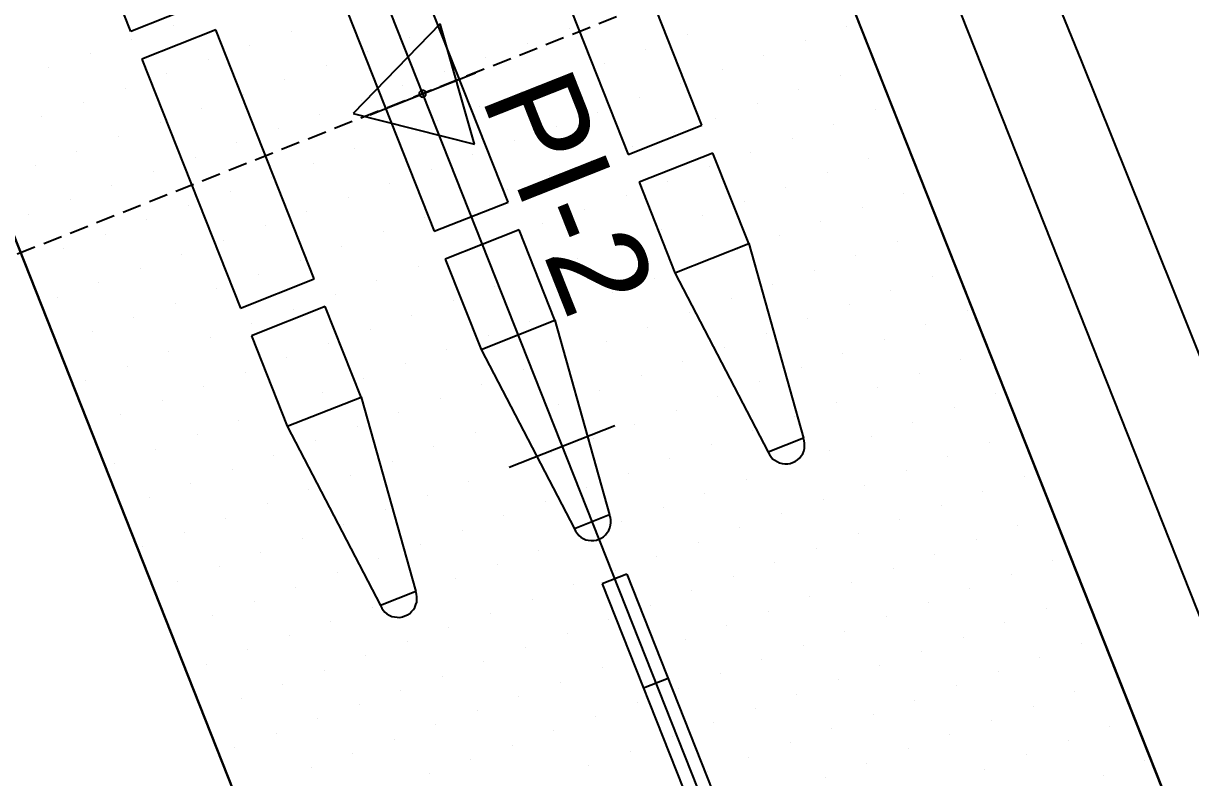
# Model space of a CAD drawing. Header units: metres. Extents: x 486561 to 486942, y 7083268 to 7083787.
# Drawn here: x 486748.4 to 486779.19, y 7083527.92 to 7083547.81 of the extents above; entities that cross this region are included whole.
import ezdxf

# ---------------------------------------------------------------- set-up
doc = ezdxf.new("R2010")
doc.units = ezdxf.units.M
doc.linetypes.add('DASHED', pattern=[0.75, 0.5, -0.25])
for name, color, linetype in [('C-ROAD', 7, 'Continuous'), ('C-ROAD-CNTR-N', 92, 'Continuous'), ('C-ROAD-CORR', 5, 'Continuous'), ('C-ROAD-STAN-MAJR', 7, 'Continuous'), ('C-TINN-BNDY', 110, 'Continuous'), ('C-TOPO-FEAT', 94, 'Continuous'), ('CALZADA Y BORDE', 4, 'Continuous')]:
    doc.layers.add(name, color=color, linetype=linetype)
doc.styles.add('arial', font='arial.ttf')

msp = doc.modelspace()

# ---------------------------------------------------------------- linework, layer by layer
at = {"color": 7, "linetype": 'DASHED', "lineweight": -3}
msp.add_line((486794.7223304504, 7083560.129656383), (486723.1296555953, 7083531.777427557), dxfattribs=at)
at = {"color": 7, "linetype": 'ByBlock', "lineweight": -2}
for p, q in [((486759.3908843051, 7083547.800152019, 1.735707480615181e-09), (486757.0943928307, 7083545.432836244, 1.735707480615181e-09)), ((486760.2927941677, 7083544.627674175, 1.735707480615181e-09), (486759.3908843051, 7083547.800152019, 1.735707480615181e-09)), ((486757.0943928307, 7083545.432836244, 1.735707480615181e-09), (486760.2927941677, 7083544.627674175, 1.735707480615181e-09))]:
    msp.add_line(p, q, dxfattribs=at)
at = {"color": 7}
for p, q in [((486757.5313728615, 7083545.40124259), (486760.3206131842, 7083546.50584135)), ((486761.2133687302, 7083536.103774847), (486764.0026090529, 7083537.208373607))]:
    msp.add_line(p, q, dxfattribs=at)
at = {"color": 7, "linetype": 'ByBlock', "lineweight": -2}
for start, end in [(45.87002357112561, 225.8700235711256), (225.8700235711256, 45.87002357112561)]:
    msp.add_arc((486758.9260237679, 7083545.953554146, 1.71993474148378e-09), 0.0892598845906522, start, end, dxfattribs=at)
at = {"layer": 'C-ROAD', "color": 7, "linetype": 'Continuous', "lineweight": -3}
for p, q in [((486759.9519169907, 7083574.32443339), (486779.0982955079, 7083525.977601129)), ((486738.7536905378, 7083565.92948281), (486757.900069055, 7083517.582650549))]:
    msp.add_line(p, q, dxfattribs=at)
at = {"layer": 'C-ROAD-CNTR-N', "color": 7, "linetype": 'Continuous', "lineweight": -3}
msp.add_line((486685.2860756493, 7083731.90289682), (486832.5659103965, 7083360.004187119), dxfattribs=at)
at = {"layer": 'C-ROAD-CORR', "color": 7, "linetype": 'Continuous'}
for p, q in [((486752.3469196025, 7083547.760756237), (486752.3469196025, 7083547.760756237)), ((486770.1215413429, 7083547.721804743), (486770.1215413429, 7083547.721804743)), ((486755.4632862074, 7083547.602813655), (486755.4632862074, 7083547.602813655)), ((486758.5796528127, 7083547.444871074), (486758.5796528127, 7083547.444871074)), ((486762.7924137751, 7083547.6623092), (486762.7924137751, 7083547.6623092)), ((486765.90878038, 7083547.504366617), (486765.90878038, 7083547.504366617)), ((486751.2505252446, 7083547.385375528), (486751.2505252446, 7083547.385375528)), ((486754.3668918495, 7083547.227432945), (486754.3668918495, 7083547.227432945)), ((486761.6960194172, 7083547.28692849), (486761.6960194172, 7083547.28692849)), ((486764.8123860221, 7083547.128985907), (486764.8123860221, 7083547.128985907)), ((486769.025146985, 7083547.346424033), (486769.025146985, 7083547.346424033)), ((486750.1541308867, 7083547.009994818), (486750.1541308867, 7083547.009994818)), ((486753.2704974916, 7083546.852052235), (486753.2704974916, 7083546.852052235)), ((486757.4832584545, 7083547.06949036), (486757.4832584545, 7083547.06949036)), ((486760.5996250593, 7083546.91154778), (486760.5996250593, 7083546.91154778)), ((486767.9287526271, 7083546.971043323), (486767.9287526271, 7083546.971043323)), ((486749.0577365288, 7083546.634614108), (486749.0577365288, 7083546.634614108)), ((486752.1741031337, 7083546.476671525), (486752.1741031337, 7083546.476671525)), ((486756.3868640966, 7083546.69410965), (486756.3868640966, 7083546.69410965)), ((486759.5032307014, 7083546.53616707), (486759.5032307014, 7083546.53616707)), ((486763.7159916642, 7083546.753605197), (486763.7159916642, 7083546.753605197)), ((486766.8323582692, 7083546.595662613), (486766.8323582692, 7083546.595662613)), ((486755.2904697387, 7083546.318728941), (486755.2904697387, 7083546.318728941)), ((486758.4068363427, 7083546.160786359), (486758.4068363427, 7083546.160786359)), ((486762.6195973063, 7083546.378224487), (486762.6195973063, 7083546.378224487)), ((486765.7359639113, 7083546.220281904), (486765.7359639113, 7083546.220281904)), ((486769.9487248746, 7083546.437720031), (486769.9487248746, 7083546.437720031)), ((486751.0777087758, 7083546.101290816), (486751.0777087758, 7083546.101290816)), ((486754.1940753807, 7083545.943348231), (486754.1940753807, 7083545.943348231)), ((486761.5232029484, 7083546.002843778), (486761.5232029484, 7083546.002843778)), ((486768.8523305167, 7083546.062339321), (486768.8523305167, 7083546.062339321)), ((486749.9813144178, 7083545.725910106), (486749.9813144178, 7083545.725910106)), ((486753.0976810228, 7083545.567967521), (486753.0976810228, 7083545.567967521)), ((486757.3104419848, 7083545.785405649), (486757.3104419848, 7083545.785405649)), ((486760.4268085905, 7083545.627463068), (486760.4268085905, 7083545.627463068)), ((486764.6395695534, 7083545.844901194), (486764.6395695534, 7083545.844901194)), ((486767.7559361588, 7083545.686958611), (486767.7559361588, 7083545.686958611)), ((486748.8849200599, 7083545.350529396), (486748.8849200599, 7083545.350529396)), ((486756.2140476269, 7083545.410024939), (486756.2140476269, 7083545.410024939)), ((486759.3304142326, 7083545.252082358), (486759.3304142326, 7083545.252082358)), ((486763.5431751955, 7083545.469520484), (486763.5431751955, 7083545.469520484)), ((486766.6595418009, 7083545.311577901), (486766.6595418009, 7083545.311577901)), ((486770.8723027636, 7083545.529016027), (486770.8723027636, 7083545.529016027)), ((486752.0012866649, 7083545.192586811), (486752.0012866649, 7083545.192586811)), ((486755.117653269, 7083545.034644229), (486755.117653269, 7083545.034644229)), ((486762.4467808375, 7083545.094139774), (486762.4467808375, 7083545.094139774)), ((486765.5631474429, 7083544.936197191), (486765.5631474429, 7083544.936197191)), ((486769.7759084057, 7083545.153635317), (486769.7759084057, 7083545.153635317)), ((486750.904892307, 7083544.817206101), (486750.904892307, 7083544.817206101)), ((486754.0212589111, 7083544.65926352), (486754.0212589111, 7083544.65926352)), ((486758.2340198748, 7083544.876701645), (486758.2340198748, 7083544.876701645)), ((486761.3503864796, 7083544.718759065), (486761.3503864796, 7083544.718759065)), ((486768.6795140478, 7083544.778254608), (486768.6795140478, 7083544.778254608)), ((486749.8084979491, 7083544.441825392), (486749.8084979491, 7083544.441825392)), ((486757.1376255169, 7083544.501320935), (486757.1376255169, 7083544.501320935)), ((486760.2539921217, 7083544.343378355), (486760.2539921217, 7083544.343378355)), ((486764.466753085, 7083544.560816482), (486764.466753085, 7083544.560816482)), ((486767.5831196899, 7083544.402873898), (486767.5831196899, 7083544.402873898)), ((486748.7121035912, 7083544.066444682), (486748.7121035912, 7083544.066444682)), ((486752.9248645531, 7083544.28388281), (486752.9248645531, 7083544.28388281)), ((486756.041231159, 7083544.125940225), (486756.041231159, 7083544.125940225)), ((486763.3703587271, 7083544.185435772), (486763.3703587271, 7083544.185435772)), ((486766.486725332, 7083544.027493188), (486766.486725332, 7083544.027493188)), ((486770.6994862945, 7083544.244931314), (486770.6994862945, 7083544.244931314)), ((486751.8284701952, 7083543.9085021), (486751.8284701952, 7083543.9085021)), ((486754.9448368011, 7083543.750559515), (486754.9448368011, 7083543.750559515)), ((486759.1575977639, 7083543.967997641), (486759.1575977639, 7083543.967997641)), ((486762.2739643692, 7083543.810055062), (486762.2739643692, 7083543.810055062)), ((486769.6030919366, 7083543.869550604), (486769.6030919366, 7083543.869550604)), ((486750.7320758373, 7083543.53312139), (486750.7320758373, 7083543.53312139)), ((486758.061203406, 7083543.592616932), (486758.061203406, 7083543.592616932)), ((486761.1775700113, 7083543.434674352), (486761.1775700113, 7083543.434674352)), ((486765.3903309741, 7083543.652112478), (486765.3903309741, 7083543.652112478)), ((486768.5066975786, 7083543.494169895), (486768.5066975786, 7083543.494169895)), ((486749.6356814794, 7083543.157740681), (486749.6356814794, 7083543.157740681)), ((486753.8484424432, 7083543.375178806), (486753.8484424432, 7083543.375178806)), ((486756.9648090481, 7083543.217236222), (486756.9648090481, 7083543.217236222)), ((486764.2939366162, 7083543.276731769), (486764.2939366162, 7083543.276731769)), ((486767.4103032207, 7083543.118789185), (486767.4103032207, 7083543.118789185)), ((486771.6230641836, 7083543.33622731), (486771.6230641836, 7083543.33622731)), ((486748.5392871215, 7083542.782359971), (486748.5392871215, 7083542.782359971)), ((486752.7520480853, 7083542.999798096), (486752.7520480853, 7083542.999798096)), ((486755.8684146902, 7083542.841855512), (486755.8684146902, 7083542.841855512)), ((486760.0811756534, 7083543.059293643), (486760.0811756534, 7083543.059293643)), ((486763.1975422582, 7083542.901351059), (486763.1975422582, 7083542.901351059)), ((486770.5266698257, 7083542.9608466), (486770.5266698257, 7083542.9608466)), ((486751.6556537274, 7083542.624417386), (486751.6556537274, 7083542.624417386)), ((486754.7720203323, 7083542.466474802), (486754.7720203323, 7083542.466474802)), ((486758.9847812947, 7083542.68391293), (486758.9847812947, 7083542.68391293)), ((486762.1011479003, 7083542.525970349), (486762.1011479003, 7083542.525970349)), ((486766.3139088628, 7083542.743408475), (486766.3139088628, 7083542.743408475)), ((486769.4302754677, 7083542.58546589), (486769.4302754677, 7083542.58546589)), ((486750.5592593694, 7083542.249036676), (486750.5592593694, 7083542.249036676)), ((486757.8883869368, 7083542.30853222), (486757.8883869368, 7083542.30853222)), ((486765.2175145049, 7083542.368027765), (486765.2175145049, 7083542.368027765)), ((486768.3338811098, 7083542.210085181), (486768.3338811098, 7083542.210085181)), ((486772.5466420722, 7083542.427523308), (486772.5466420722, 7083542.427523308)), ((486749.4628650115, 7083541.873655966), (486749.4628650115, 7083541.873655966)), ((486753.6756259744, 7083542.091094092), (486753.6756259744, 7083542.091094092)), ((486756.7919925789, 7083541.933151511), (486756.7919925789, 7083541.933151511)), ((486761.0047535424, 7083542.150589639), (486761.0047535424, 7083542.150589639)), ((486764.121120147, 7083541.992647056), (486764.121120147, 7083541.992647056)), ((486771.4502477143, 7083542.052142599), (486771.4502477143, 7083542.052142599)), ((486752.5792316165, 7083541.715713383), (486752.5792316165, 7083541.715713383)), ((486755.695598221, 7083541.557770801), (486755.695598221, 7083541.557770801)), ((486759.9083591842, 7083541.775208926), (486759.9083591842, 7083541.775208926)), ((486763.0247257891, 7083541.617266346), (486763.0247257891, 7083541.617266346)), ((486767.2374867519, 7083541.834704471), (486767.2374867519, 7083541.834704471)), ((486770.3538533564, 7083541.676761889), (486770.3538533564, 7083541.676761889)), ((486751.4828372585, 7083541.340332673), (486751.4828372585, 7083541.340332673)), ((486758.8119648263, 7083541.399828216), (486758.8119648263, 7083541.399828216)), ((486761.9283314312, 7083541.241885636), (486761.9283314312, 7083541.241885636)), ((486766.141092394, 7083541.459323761), (486766.141092394, 7083541.459323761)), ((486769.2574589985, 7083541.301381179), (486769.2574589985, 7083541.301381179)), ((486750.3864429006, 7083540.964951963), (486750.3864429006, 7083540.964951963)), ((486754.5992038631, 7083541.182390091), (486754.5992038631, 7083541.182390091)), ((486757.7155704684, 7083541.024447506), (486757.7155704684, 7083541.024447506)), ((486765.0446980361, 7083541.083943051), (486765.0446980361, 7083541.083943051)), ((486768.1610646406, 7083540.926000469), (486768.1610646406, 7083540.926000469)), ((486772.3738256039, 7083541.143438595), (486772.3738256039, 7083541.143438595)), ((486753.5028095052, 7083540.807009381), (486753.5028095052, 7083540.807009381)), ((486756.6191761105, 7083540.649066797), (486756.6191761105, 7083540.649066797)), ((486760.8319370725, 7083540.866504923), (486760.8319370725, 7083540.866504923)), ((486763.9483036782, 7083540.708562342), (486763.9483036782, 7083540.708562342)), ((486771.277431246, 7083540.768057886), (486771.277431246, 7083540.768057886)), ((486749.2900485427, 7083540.589571253), (486749.2900485427, 7083540.589571253)), ((486752.4064151472, 7083540.431628671), (486752.4064151472, 7083540.431628671)), ((486759.7355427146, 7083540.491124214), (486759.7355427146, 7083540.491124214)), ((486762.8519093203, 7083540.333181632), (486762.8519093203, 7083540.333181632)), ((486767.0646702826, 7083540.55061976), (486767.0646702826, 7083540.55061976)), ((486770.181036888, 7083540.392677176), (486770.181036888, 7083540.392677176)), ((486751.3100207893, 7083540.056247962), (486751.3100207893, 7083540.056247962)), ((486755.5227817526, 7083540.273686087), (486755.5227817526, 7083540.273686087)), ((486758.6391483567, 7083540.115743504), (486758.6391483567, 7083540.115743504)), ((486765.9682759247, 7083540.17523905), (486765.9682759247, 7083540.17523905)), ((486769.0846425301, 7083540.017296466), (486769.0846425301, 7083540.017296466)), ((486773.2974034926, 7083540.234734592), (486773.2974034926, 7083540.234734592)), ((486754.4263873947, 7083539.898305377), (486754.4263873947, 7083539.898305377)), ((486757.5427539988, 7083539.740362794), (486757.5427539988, 7083539.740362794)), ((486761.7555149624, 7083539.957800922), (486761.7555149624, 7083539.957800922)), ((486764.8718815668, 7083539.79985834), (486764.8718815668, 7083539.79985834)), ((486772.2010091346, 7083539.859353882), (486772.2010091346, 7083539.859353882)), ((486750.2136264314, 7083539.680867252), (486750.2136264314, 7083539.680867252)), ((486753.3299930368, 7083539.522924667), (486753.3299930368, 7083539.522924667)), ((486760.6591206046, 7083539.582420209), (486760.6591206046, 7083539.582420209)), ((486763.7754872089, 7083539.42447763), (486763.7754872089, 7083539.42447763)), ((486767.9882481722, 7083539.641915756), (486767.9882481722, 7083539.641915756)), ((486771.1046147767, 7083539.483973172), (486771.1046147767, 7083539.483973172)), ((486752.2335986788, 7083539.147543957), (486752.2335986788, 7083539.147543957)), ((486756.4463596409, 7083539.364982084), (486756.4463596409, 7083539.364982084)), ((486759.5627262467, 7083539.2070395), (486759.5627262467, 7083539.2070395)), ((486766.8918538143, 7083539.266535047), (486766.8918538143, 7083539.266535047)), ((486770.0082204188, 7083539.108592463), (486770.0082204188, 7083539.108592463)), ((486751.1372043209, 7083538.772163248), (486751.1372043209, 7083538.772163248)), ((486755.3499652829, 7083538.989601375), (486755.3499652829, 7083538.989601375)), ((486758.4663318888, 7083538.83165879), (486758.4663318888, 7083538.83165879)), ((486762.679092851, 7083539.049096921), (486762.679092851, 7083539.049096921)), ((486765.7954594564, 7083538.891154337), (486765.7954594564, 7083538.891154337)), ((486773.1245870233, 7083538.95064988), (486773.1245870233, 7083538.95064988)), ((486754.253570925, 7083538.614220665), (486754.253570925, 7083538.614220665)), ((486757.3699375309, 7083538.45627808), (486757.3699375309, 7083538.45627808)), ((486761.5826984932, 7083538.673716208), (486761.5826984932, 7083538.673716208)), ((486764.6990650985, 7083538.515773627), (486764.6990650985, 7083538.515773627)), ((486768.9118260609, 7083538.733211753), (486768.9118260609, 7083538.733211753)), ((486772.0281926654, 7083538.57526917), (486772.0281926654, 7083538.57526917)), ((486750.040809963, 7083538.396782538), (486750.040809963, 7083538.396782538)), ((486753.1571765671, 7083538.238839955), (486753.1571765671, 7083538.238839955)), ((486760.4863041353, 7083538.298335498), (486760.4863041353, 7083538.298335498)), ((486767.815431703, 7083538.357831043), (486767.815431703, 7083538.357831043)), ((486770.9317983075, 7083538.19988846), (486770.9317983075, 7083538.19988846)), ((486752.0607822092, 7083537.863459245), (486752.0607822092, 7083537.863459245)), ((486756.273543173, 7083538.08089737), (486756.273543173, 7083538.08089737)), ((486759.3899097774, 7083537.922954788), (486759.3899097774, 7083537.922954788)), ((486763.6026707406, 7083538.140392917), (486763.6026707406, 7083538.140392917)), ((486766.7190373451, 7083537.982450333), (486766.7190373451, 7083537.982450333)), ((486774.0481649124, 7083538.041945877), (486774.0481649124, 7083538.041945877)), ((486755.1771488151, 7083537.705516661), (486755.1771488151, 7083537.705516661)), ((486758.2935154195, 7083537.547574079), (486758.2935154195, 7083537.547574079)), ((486762.5062763827, 7083537.765012207), (486762.5062763827, 7083537.765012207)), ((486765.6226429872, 7083537.607069624), (486765.6226429872, 7083537.607069624)), ((486769.8354039495, 7083537.824507751), (486769.8354039495, 7083537.824507751)), ((486772.9517705545, 7083537.666565167), (486772.9517705545, 7083537.666565167)), ((486750.9643878513, 7083537.488078536), (486750.9643878513, 7083537.488078536)), ((486754.0807544572, 7083537.330135951), (486754.0807544572, 7083537.330135951)), ((486761.409882024, 7083537.389631494), (486761.409882024, 7083537.389631494)), ((486764.5262486293, 7083537.231688914), (486764.5262486293, 7083537.231688914)), ((486768.7390095916, 7083537.449127041), (486768.7390095916, 7083537.449127041)), ((486771.8553761966, 7083537.291184457), (486771.8553761966, 7083537.291184457)), ((486752.9843600992, 7083536.954755241), (486752.9843600992, 7083536.954755241)), ((486757.1971210616, 7083537.172193369), (486757.1971210616, 7083537.172193369)), ((486760.3134876661, 7083537.014250784), (486760.3134876661, 7083537.014250784)), ((486767.6426152337, 7083537.073746331), (486767.6426152337, 7083537.073746331)), ((486756.1007267036, 7083536.796812659), (486756.1007267036, 7083536.796812659)), ((486759.2170933082, 7083536.638870074), (486759.2170933082, 7083536.638870074)), ((486763.4298542714, 7083536.856308204), (486763.4298542714, 7083536.856308204)), ((486766.5462208758, 7083536.698365621), (486766.5462208758, 7083536.698365621)), ((486770.7589818387, 7083536.915803747), (486770.7589818387, 7083536.915803747)), ((486773.8753484441, 7083536.757861163), (486773.8753484441, 7083536.757861163)), ((486751.8879657413, 7083536.579374531), (486751.8879657413, 7083536.579374531)), ((486755.0043323457, 7083536.421431949), (486755.0043323457, 7083536.421431949)), ((486762.3334599131, 7083536.480927492), (486762.3334599131, 7083536.480927492)), ((486765.4498265179, 7083536.322984912), (486765.4498265179, 7083536.322984912)), ((486769.6625874808, 7083536.540423037), (486769.6625874808, 7083536.540423037)), ((486772.7789540862, 7083536.382480454), (486772.7789540862, 7083536.382480454)), ((486750.7915713834, 7083536.203993822), (486750.7915713834, 7083536.203993822)), ((486753.9079379878, 7083536.04605124), (486753.9079379878, 7083536.04605124)), ((486758.1206989503, 7083536.263489365), (486758.1206989503, 7083536.263489365)), ((486761.2370655552, 7083536.105546782), (486761.2370655552, 7083536.105546782)), ((486768.5661931229, 7083536.165042328), (486768.5661931229, 7083536.165042328)), ((486771.6825597283, 7083536.007099744), (486771.6825597283, 7083536.007099744)), ((486757.0243045923, 7083535.888108655), (486757.0243045923, 7083535.888108655)), ((486760.1406711973, 7083535.730166072), (486760.1406711973, 7083535.730166072)), ((486764.35343216, 7083535.947604202), (486764.35343216, 7083535.947604202)), ((486767.469798765, 7083535.789661618), (486767.469798765, 7083535.789661618)), ((486774.7989263332, 7083535.84915716), (486774.7989263332, 7083535.84915716)), ((486752.8115436299, 7083535.67067053), (486752.8115436299, 7083535.67067053)), ((486755.9279102344, 7083535.512727945), (486755.9279102344, 7083535.512727945)), ((486763.2570378021, 7083535.572223492), (486763.2570378021, 7083535.572223492)), ((486766.3734044071, 7083535.414280908), (486766.3734044071, 7083535.414280908)), ((486770.5861653704, 7083535.631719034), (486770.5861653704, 7083535.631719034)), ((486773.7025319753, 7083535.47377645), (486773.7025319753, 7083535.47377645)), ((486751.715149272, 7083535.29528982), (486751.715149272, 7083535.29528982)), ((486754.8315158765, 7083535.137347235), (486754.8315158765, 7083535.137347235)), ((486759.0442768394, 7083535.354785362), (486759.0442768394, 7083535.354785362)), ((486762.1606434439, 7083535.196842778), (486762.1606434439, 7083535.196842778)), ((486769.4897710124, 7083535.256338324), (486769.4897710124, 7083535.256338324)), ((486772.6061376174, 7083535.098395741), (486772.6061376174, 7083535.098395741)), ((486753.7351215186, 7083534.761966526), (486753.7351215186, 7083534.761966526)), ((486757.9478824814, 7083534.979404652), (486757.9478824814, 7083534.979404652)), ((486761.064249086, 7083534.821462069), (486761.064249086, 7083534.821462069)), ((486765.2770100491, 7083535.038900198), (486765.2770100491, 7083535.038900198)), ((486768.3933766545, 7083534.880957615), (486768.3933766545, 7083534.880957615)), ((486756.8514881235, 7083534.604023943), (486756.8514881235, 7083534.604023943)), ((486764.1806156912, 7083534.663519489), (486764.1806156912, 7083534.663519489)), ((486767.2969822966, 7083534.505576905), (486767.2969822966, 7083534.505576905)), ((486771.5097432595, 7083534.723015031), (486771.5097432595, 7083534.723015031)), ((486774.626109864, 7083534.565072448), (486774.626109864, 7083534.565072448)), ((486752.6387271607, 7083534.386585816), (486752.6387271607, 7083534.386585816)), ((486755.7550937656, 7083534.228643233), (486755.7550937656, 7083534.228643233)), ((486759.967854728, 7083534.446081359), (486759.967854728, 7083534.446081359)), ((486763.0842213334, 7083534.288138776), (486763.0842213334, 7083534.288138776)), ((486770.4133489016, 7083534.347634321), (486770.4133489016, 7083534.347634321)), ((486773.5297155061, 7083534.189691738), (486773.5297155061, 7083534.189691738)), ((486751.5423328028, 7083534.011205106), (486751.5423328028, 7083534.011205106)), ((486754.6586994077, 7083533.853262523), (486754.6586994077, 7083533.853262523)), ((486758.8714603701, 7083534.070700649), (486758.8714603701, 7083534.070700649)), ((486761.9878269755, 7083533.912758066), (486761.9878269755, 7083533.912758066)), ((486766.2005879387, 7083534.130196195), (486766.2005879387, 7083534.130196195)), ((486769.3169545436, 7083533.972253611), (486769.3169545436, 7083533.972253611)), ((486757.7750660122, 7083533.695319939), (486757.7750660122, 7083533.695319939)), ((486760.8914326176, 7083533.537377357), (486760.8914326176, 7083533.537377357)), ((486765.1041935808, 7083533.754815485), (486765.1041935808, 7083533.754815485)), ((486768.2205601857, 7083533.596872902), (486768.2205601857, 7083533.596872902)), ((486772.4333211482, 7083533.814311028), (486772.4333211482, 7083533.814311028)), ((486775.5496877531, 7083533.656368445), (486775.5496877531, 7083533.656368445)), ((486753.5623050498, 7083533.477881813), (486753.5623050498, 7083533.477881813)), ((486756.6786716543, 7083533.31993923), (486756.6786716543, 7083533.31993923)), ((486764.0077992229, 7083533.379434776), (486764.0077992229, 7083533.379434776)), ((486767.1241658278, 7083533.221492192), (486767.1241658278, 7083533.221492192)), ((486771.3369267902, 7083533.438930319), (486771.3369267902, 7083533.438930319)), ((486774.4532933952, 7083533.280987735), (486774.4532933952, 7083533.280987735)), ((486752.4659106919, 7083533.102501104), (486752.4659106919, 7083533.102501104)), ((486755.5822772964, 7083532.94455852), (486755.5822772964, 7083532.94455852)), ((486759.7950382597, 7083533.161996647), (486759.7950382597, 7083533.161996647)), ((486762.9114048646, 7083533.004054063), (486762.9114048646, 7083533.004054063)), ((486770.2405324323, 7083533.063549609), (486770.2405324323, 7083533.063549609)), ((486758.6986439018, 7083532.786615937), (486758.6986439018, 7083532.786615937)), ((486761.8150105067, 7083532.628673353), (486761.8150105067, 7083532.628673353)), ((486766.0277714699, 7083532.846111482), (486766.0277714699, 7083532.846111482)), ((486769.1441380744, 7083532.688168899), (486769.1441380744, 7083532.688168899)), ((486773.3568990373, 7083532.905607025), (486773.3568990373, 7083532.905607025)), ((486754.4858829385, 7083532.56917781), (486754.4858829385, 7083532.56917781)), ((486757.6022495439, 7083532.411235227), (486757.6022495439, 7083532.411235227)), ((486764.931377112, 7083532.470730772), (486764.931377112, 7083532.470730772)), ((486768.0477437165, 7083532.312788189), (486768.0477437165, 7083532.312788189)), ((486772.2605046794, 7083532.530226315), (486772.2605046794, 7083532.530226315)), ((486775.3768712843, 7083532.372283732), (486775.3768712843, 7083532.372283732)), ((486753.3894885806, 7083532.1937971), (486753.3894885806, 7083532.1937971)), ((486756.505855186, 7083532.035854517), (486756.505855186, 7083532.035854517)), ((486760.7186161488, 7083532.253292643), (486760.7186161488, 7083532.253292643)), ((486763.8349827538, 7083532.09535006), (486763.8349827538, 7083532.09535006)), ((486771.1641103215, 7083532.154845606), (486771.1641103215, 7083532.154845606)), ((486774.2804769264, 7083531.996903022), (486774.2804769264, 7083531.996903022)), ((486752.2930942227, 7083531.818416391), (486752.2930942227, 7083531.818416391)), ((486759.6222217909, 7083531.877911934), (486759.6222217909, 7083531.877911934)), ((486762.7385883959, 7083531.71996935), (486762.7385883959, 7083531.71996935)), ((486766.9513493586, 7083531.93740748), (486766.9513493586, 7083531.93740748)), ((486770.0677159636, 7083531.779464896), (486770.0677159636, 7083531.779464896)), ((486755.4094608281, 7083531.660473808), (486755.4094608281, 7083531.660473808)), ((486758.525827433, 7083531.502531224), (486758.525827433, 7083531.502531224)), ((486765.8549550007, 7083531.56202677), (486765.8549550007, 7083531.56202677)), ((486768.9713216057, 7083531.404084186), (486768.9713216057, 7083531.404084186)), ((486773.1840825684, 7083531.621522312), (486773.1840825684, 7083531.621522312)), ((486776.3004491734, 7083531.46357973), (486776.3004491734, 7083531.46357973)), ((486754.3130664701, 7083531.285093098), (486754.3130664701, 7083531.285093098)), ((486757.4294330751, 7083531.127150514), (486757.4294330751, 7083531.127150514)), ((486761.642194038, 7083531.34458864), (486761.642194038, 7083531.34458864)), ((486764.7585606424, 7083531.186646057), (486764.7585606424, 7083531.186646057)), ((486772.0876882105, 7083531.246141602), (486772.0876882105, 7083531.246141602)), ((486775.2040548155, 7083531.08819902), (486775.2040548155, 7083531.08819902)), ((486753.2166721122, 7083530.909712388), (486753.2166721122, 7083530.909712388)), ((486760.5457996801, 7083530.96920793), (486760.5457996801, 7083530.96920793)), ((486763.6621662845, 7083530.811265348), (486763.6621662845, 7083530.811265348)), ((486767.8749272478, 7083531.028703476), (486767.8749272478, 7083531.028703476)), ((486770.9912938526, 7083530.870760893), (486770.9912938526, 7083530.870760893)), ((486756.3330387172, 7083530.751769804), (486756.3330387172, 7083530.751769804)), ((486759.4494053221, 7083530.593827221), (486759.4494053221, 7083530.593827221)), ((486766.7785328898, 7083530.653322767), (486766.7785328898, 7083530.653322767)), ((486769.8948994947, 7083530.495380183), (486769.8948994947, 7083530.495380183)), ((486774.1076604576, 7083530.712818311), (486774.1076604576, 7083530.712818311)), ((486777.2240270625, 7083530.554875726), (486777.2240270625, 7083530.554875726)), ((486755.2366443592, 7083530.376389095), (486755.2366443592, 7083530.376389095)), ((486758.3530109642, 7083530.218446511), (486758.3530109642, 7083530.218446511)), ((486762.5657719266, 7083530.435884638), (486762.5657719266, 7083530.435884638)), ((486765.6821385319, 7083530.277942057), (486765.6821385319, 7083530.277942057)), ((486773.0112660996, 7083530.337437601), (486773.0112660996, 7083530.337437601)), ((486776.1276327046, 7083530.179495016), (486776.1276327046, 7083530.179495016)), ((486754.1402500013, 7083530.001008385), (486754.1402500013, 7083530.001008385)), ((486757.2566166063, 7083529.843065801), (486757.2566166063, 7083529.843065801)), ((486761.4693775687, 7083530.060503928), (486761.4693775687, 7083530.060503928)), ((486764.5857441732, 7083529.902561344), (486764.5857441732, 7083529.902561344)), ((486768.7985051368, 7083530.119999473), (486768.7985051368, 7083530.119999473)), ((486771.9148717417, 7083529.962056891), (486771.9148717417, 7083529.962056891)), ((486760.3729832108, 7083529.685123218), (486760.3729832108, 7083529.685123218)), ((486763.4893498153, 7083529.527180634), (486763.4893498153, 7083529.527180634)), ((486767.7021107789, 7083529.744618763), (486767.7021107789, 7083529.744618763)), ((486770.8184773838, 7083529.586676181), (486770.8184773838, 7083529.586676181)), ((486775.0312383467, 7083529.804114306), (486775.0312383467, 7083529.804114306)), ((486756.1602222484, 7083529.467685091), (486756.1602222484, 7083529.467685091)), ((486759.2765888529, 7083529.309742508), (486759.2765888529, 7083529.309742508)), ((486766.605716421, 7083529.369238053), (486766.605716421, 7083529.369238053)), ((486773.9348439888, 7083529.428733597), (486773.9348439888, 7083529.428733597)), ((486777.0512105933, 7083529.270791012), (486777.0512105933, 7083529.270791012)), ((486755.0638278905, 7083529.092304382), (486755.0638278905, 7083529.092304382)), ((486758.180194495, 7083528.934361799), (486758.180194495, 7083528.934361799)), ((486762.3929554574, 7083529.151799925), (486762.3929554574, 7083529.151799925)), ((486765.5093220632, 7083528.993857341), (486765.5093220632, 7083528.993857341)), ((486769.7220830259, 7083529.211295472), (486769.7220830259, 7083529.211295472)), ((486772.8384496309, 7083529.053352887), (486772.8384496309, 7083529.053352887)), ((486753.9674335326, 7083528.716923672), (486753.9674335326, 7083528.716923672)), ((486761.2965610995, 7083528.776419215), (486761.2965610995, 7083528.776419215)), ((486764.4129277053, 7083528.618476631), (486764.4129277053, 7083528.618476631)), ((486768.625688668, 7083528.835914762), (486768.625688668, 7083528.835914762)), ((486771.742055273, 7083528.677972177), (486771.742055273, 7083528.677972177)), ((486775.9548162353, 7083528.895410302), (486775.9548162353, 7083528.895410302)), ((486757.083800137, 7083528.558981089), (486757.083800137, 7083528.558981089)), ((486760.2001667416, 7083528.401038505), (486760.2001667416, 7083528.401038505)), ((486767.5292943101, 7083528.460534052), (486767.5292943101, 7083528.460534052)), ((486770.6456609151, 7083528.302591467), (486770.6456609151, 7083528.302591467)), ((486774.8584218774, 7083528.520029592), (486774.8584218774, 7083528.520029592)), ((486777.9747884825, 7083528.362087009), (486777.9747884825, 7083528.362087009)), ((486755.9874057791, 7083528.183600379), (486755.9874057791, 7083528.183600379)), ((486759.1037723836, 7083528.025657795), (486759.1037723836, 7083528.025657795)), ((486763.3165333474, 7083528.243095921), (486763.3165333474, 7083528.243095921)), ((486766.4328999522, 7083528.085153342), (486766.4328999522, 7083528.085153342)), ((486773.7620275195, 7083528.144648883), (486773.7620275195, 7083528.144648883)), ((486776.8783941246, 7083527.9867063), (486776.8783941246, 7083527.9867063)), ((486769.5492665572, 7083527.927210758), (486769.5492665572, 7083527.927210758))]:
    msp.add_line(p, q, dxfattribs=at)
at = {"layer": 'C-TINN-BNDY', "color": 7, "linetype": 'Continuous', "lineweight": -3}
for p, q in [((486774.3694271183, 7083551.58260653, 77.84901436885278), (486776.3060999032, 7083546.803844317, 77.78809794378488)), ((486776.3060999032, 7083546.803844317, 77.78809794378488), (486777.9449229192, 7083542.729827779, 77.7399923305221)), ((486777.9449229192, 7083542.729827779, 77.7399923305221), (486778.0463407125, 7083542.470489634, 77.73828898743214)), ((486778.0463407125, 7083542.470489634, 77.73828898743214), (486781.6609038809, 7083533.44581886, 77.65176867339359))]:
    msp.add_line(p, q, dxfattribs=at)
at = {"layer": 'C-TOPO-FEAT', "color": 7, "linetype": 'Continuous', "lineweight": -3}
for p, q in [((486781.5035099889, 7083526.930117452), (486762.3571314717, 7083575.276949713)), ((486779.0982955077, 7083525.977601129), (486759.9519169905, 7083574.32443339)), ((486757.9000690552, 7083517.582650549), (486738.7536905381, 7083565.92948281)), ((486757.9006888864, 7083517.582896015), (486738.7543103693, 7083565.929728276))]:
    msp.add_line(p, q, dxfattribs=at)
at = {"layer": 'CALZADA Y BORDE', "color": 7, "extrusion": (-0.05868988459241529, 0.1482175699567987, 0.9872117550974717)}
for p, q in [((486766.2971375769, 7083545.122886944, -62.42389376077335), (486763.6986073519, 7083551.685309713, -63.56364294746891)), ((486761.7505684381, 7083550.913942466, -63.56364294746891), (486764.3490986631, 7083544.351519694, -62.42389376065694)), ((486751.2324932858, 7083547.598297047, -63.69114113459364), (486750.1805203247, 7083550.254987837, -64.15255017101299)), ((486761.1833350703, 7083543.098282297, -62.42394086066633), (486758.5848048448, 7083549.660705067, -63.5636900474783)), ((486756.636765932, 7083548.889337819, -63.56369004736189), (486759.2352961565, 7083542.326915049, -62.42394086066633)), ((486753.1805321991, 7083548.369664296, -63.69114113471005), (486751.2324932858, 7083547.598297047, -63.69114113459364)), ((486753.4710023452, 7083547.636100422, -63.56373714690562), (486751.5229634314, 7083546.864733174, -63.56373714690562)), ((486756.0695325697, 7083541.073677651, -62.42398796021007), (486753.4710023452, 7083547.636100422, -63.56373714690562)), ((486751.5229634314, 7083546.864733174, -63.56373714690562), (486754.1214936564, 7083540.302310403, -62.42398796009365)), ((486764.3490986631, 7083544.351519694, -62.42389376065694), (486766.2971375769, 7083545.122886944, -62.42389376077335)), ((486766.5876077226, 7083544.389323068, -62.29648977320176), (486764.6395688097, 7083543.617955819, -62.29648977285251)), ((486767.53228991, 7083542.003588304, -61.88213986717165), (486766.5876077226, 7083544.389323068, -62.29648977320176)), ((486764.6395688097, 7083543.617955819, -62.29648977285251), (486765.5842509962, 7083541.232221056, -61.88213986717165)), ((486759.2352961565, 7083542.326915049, -62.42394086066633), (486761.1833350703, 7083543.098282297, -62.42394086066633)), ((486761.4738052164, 7083542.364718423, -62.29653687286191), (486759.5257663031, 7083541.593351173, -62.29653687251266)), ((486762.4184874024, 7083539.978983658, -61.88218696694821), (486761.4738052164, 7083542.364718423, -62.29653687286191)), ((486765.5842509962, 7083541.232221056, -61.88213986717165), (486767.53228991, 7083542.003588304, -61.88213986717165)), ((486767.53228991, 7083542.003588304, -61.88213986717165), (486768.9756924615, 7083536.872053634, -61.02589324768633)), ((486759.5257663031, 7083541.593351173, -62.29653687251266), (486760.4704484895, 7083539.20761641, -61.88218696694821)), ((486765.5842509962, 7083541.232221056, -61.88213986728806), (486768.045185902, 7083536.503599862, -61.02589324768633)), ((486754.1214936564, 7083540.302310403, -62.42398796009365), (486756.0695325697, 7083541.073677651, -62.42398796021007)), ((486756.3600027163, 7083540.340113777, -62.29658397252206), (486754.411963803, 7083539.568746527, -62.29658397217281)), ((486757.3046849032, 7083537.954379012, -61.88223406660836), (486756.3600027163, 7083540.340113777, -62.29658397252206)), ((486760.4704484895, 7083539.20761641, -61.88218696694821), (486762.4184874024, 7083539.978983658, -61.88218696694821)), ((486762.4184874024, 7083539.978983658, -61.88218696706463), (486763.8618899554, 7083534.847448988, -61.02594034734648)), ((486754.411963803, 7083539.568746527, -62.29658397217281), (486755.356645989, 7083537.183011764, -61.88223406660836)), ((486760.4704484895, 7083539.20761641, -61.88218696706463), (486762.9313833949, 7083534.478995216, -61.02594034734648)), ((486755.356645989, 7083537.183011764, -61.88223406660836), (486757.3046849032, 7083537.954379012, -61.88223406660836)), ((486757.3046849032, 7083537.954379012, -61.88223406672478), (486758.7480874548, 7083532.822844341, -61.02598744700663)), ((486755.356645989, 7083537.183011764, -61.88223406672478), (486757.8175808948, 7083532.454390569, -61.02598744689021)), ((486768.9756924615, 7083536.872053634, -61.02589324780274), (486768.045185902, 7083536.503599862, -61.02589324768633)), ((486768.9951666513, 7083536.803316051, -61.01441541092936), (486768.9756924615, 7083536.872053634, -61.02589324780274)), ((486769.0053297014, 7083536.738536407, -61.00408535788301), (486768.9951666513, 7083536.803316051, -61.01441541092936)), ((486768.9988786339, 7083536.598374129, -60.98342525179032), (486769.004721016, 7083536.661846586, -60.99260752124246)), ((486769.004721016, 7083536.661846586, -60.99260752124246), (486769.0053297014, 7083536.738536407, -61.00408535788301)), ((486768.045185902, 7083536.503599862, -61.02589324768633), (486768.0780486747, 7083536.440163773, -61.01441541092936)), ((486768.0780486747, 7083536.440163773, -61.01441541092936), (486768.1149888922, 7083536.385987115, -61.00408535788301)), ((486768.1149888922, 7083536.385987115, -61.00408535788301), (486768.1612402492, 7083536.327852519, -60.99260752124246)), ((486768.1612402492, 7083536.327852519, -60.99260752124246), (486768.2156464931, 7083536.288236782, -60.98342525179032)), ((486768.8163066984, 7083536.296734508, -60.94899174175225), (486768.8660879324, 7083536.347025961, -60.95358287636191)), ((486768.8660879324, 7083536.347025961, -60.95358287636191), (486768.9132523181, 7083536.403926097, -60.95932179456577)), ((486768.9132523181, 7083536.403926097, -60.95932179456577), (486768.9537224111, 7083536.458175488, -60.96506071311887)), ((486768.9537224111, 7083536.458175488, -60.96506071311887), (486768.9796476679, 7083536.529600183, -60.9742429824546)), ((486768.9796476679, 7083536.529600183, -60.9742429824546), (486768.9988786339, 7083536.598374129, -60.98342525179032)), ((486768.2156464931, 7083536.288236782, -60.98342525179032), (486768.2767470296, 7083536.251271795, -60.9742429824546)), ((486768.2767470296, 7083536.251271795, -60.9742429824546), (486768.3445418573, 7083536.21695755, -60.96506071300246)), ((486768.3445418573, 7083536.21695755, -60.96506071300246), (486768.4111804332, 7083536.205120104, -60.95932179456577)), ((486768.4111804332, 7083536.205120104, -60.95932179456577), (486768.4845132998, 7083536.195933406, -60.95358287612908)), ((486768.4845132998, 7083536.195933406, -60.95358287612908), (486768.5552293186, 7083536.193355392, -60.94899174175225)), ((486768.5552293186, 7083536.193355392, -60.94899174175225), (486768.6274059325, 7083536.20664549, -60.94669617421459)), ((486768.6274059325, 7083536.20664549, -60.94669617421459), (486768.6876545589, 7083536.230502209, -60.94669617421459)), ((486768.6876545589, 7083536.230502209, -60.94669617421459), (486768.7545974765, 7083536.257009675, -60.94669617444742)), ((486768.7545974765, 7083536.257009675, -60.94669617444742), (486768.8163066984, 7083536.296734508, -60.94899174175225)), ((486763.8618899554, 7083534.847448988, -61.02594034734648), (486762.9313833949, 7083534.478995216, -61.02594034734648)), ((486763.8813641451, 7083534.778711406, -61.01446251058951), (486763.8618899554, 7083534.847448988, -61.02594034734648)), ((486763.8915271948, 7083534.713931761, -61.00413245765958), (486763.8813641451, 7083534.778711406, -61.01446251058951)), ((486762.9313833949, 7083534.478995216, -61.02594034734648), (486762.9642461685, 7083534.415559127, -61.01446251047309)), ((486763.839919904, 7083534.433570843, -60.96510781277902), (486763.8658451622, 7083534.504995535, -60.97429008188192)), ((486763.8658451622, 7083534.504995535, -60.97429008188192), (486763.8850761277, 7083534.573769484, -60.98347235121764)), ((486763.8850761277, 7083534.573769484, -60.98347235121764), (486763.8909185089, 7083534.63724194, -60.99265462090261)), ((486763.8909185089, 7083534.63724194, -60.99265462090261), (486763.8915271948, 7083534.713931761, -61.00413245765958)), ((486762.9642461685, 7083534.415559127, -61.01446251047309), (486763.0011863855, 7083534.361382469, -61.00413245742675)), ((486763.0011863855, 7083534.361382469, -61.00413245742675), (486763.0474377426, 7083534.303247873, -60.9926546207862)), ((486763.0474377426, 7083534.303247873, -60.9926546207862), (486763.1018439864, 7083534.263632136, -60.98347235145047)), ((486763.1018439864, 7083534.263632136, -60.98347235145047), (486763.1629445229, 7083534.226667148, -60.97429008199833)), ((486763.1629445229, 7083534.226667148, -60.97429008199833), (486763.2307393507, 7083534.192352906, -60.96510781266261)), ((486763.2307393507, 7083534.192352906, -60.96510781266261), (486763.2973779261, 7083534.18051546, -60.95936889422592)), ((486763.2973779261, 7083534.18051546, -60.95936889422592), (486763.3707107932, 7083534.171328761, -60.95362997590564)), ((486763.3707107932, 7083534.171328761, -60.95362997590564), (486763.4414268115, 7083534.168750747, -60.9490388414124)), ((486763.4414268115, 7083534.168750747, -60.9490388414124), (486763.5136034258, 7083534.182040845, -60.94674327399116)), ((486763.5136034258, 7083534.182040845, -60.94674327399116), (486763.5738520522, 7083534.205897564, -60.94674327399116)), ((486763.5738520522, 7083534.205897564, -60.94674327399116), (486763.6407949699, 7083534.232405029, -60.94674327399116)), ((486763.6407949699, 7083534.232405029, -60.94674327399116), (486763.7025041918, 7083534.272129861, -60.94903884129599)), ((486763.7025041918, 7083534.272129861, -60.94903884129599), (486763.7522854249, 7083534.322421315, -60.95362997602206)), ((486763.7522854249, 7083534.322421315, -60.95362997602206), (486763.7994498115, 7083534.379321451, -60.95936889422592)), ((486763.7994498115, 7083534.379321451, -60.95936889422592), (486763.839919904, 7083534.433570843, -60.96510781277902)), ((486758.7480874548, 7083532.822844341, -61.02598744700663), (486757.8175808948, 7083532.454390569, -61.02598744689021)), ((486758.767561645, 7083532.754106759, -61.01450961036608), (486758.7480874548, 7083532.822844341, -61.02598744700663)), ((486758.7777246947, 7083532.689327114, -61.00417955731973), (486758.767561645, 7083532.754106759, -61.01450961036608)), ((486758.7712736276, 7083532.549164837, -60.98351945111062), (486758.7771160093, 7083532.612637293, -60.99270172056276)), ((486758.7771160093, 7083532.612637293, -60.99270172056276), (486758.7777246947, 7083532.689327114, -61.00417955731973)), ((486757.8175808948, 7083532.454390569, -61.02598744689021), (486757.850443668, 7083532.390954481, -61.01450961036608)), ((486757.850443668, 7083532.390954481, -61.01450961036608), (486757.8873838854, 7083532.336777822, -61.00417955731973)), ((486757.8873838854, 7083532.336777822, -61.00417955731973), (486757.9336352421, 7083532.278643226, -60.99270172056276)), ((486758.5887016917, 7083532.247525214, -60.94908594095614), (486758.6384829257, 7083532.297816669, -60.95367707568221)), ((486758.6384829257, 7083532.297816669, -60.95367707568221), (486758.6856473105, 7083532.354716805, -60.95941599388607)), ((486758.6856473105, 7083532.354716805, -60.95941599388607), (486758.7261174044, 7083532.408966196, -60.96515491243917)), ((486758.7261174044, 7083532.408966196, -60.96515491243917), (486758.7520426617, 7083532.48039089, -60.9743371817749)), ((486758.7520426617, 7083532.48039089, -60.9743371817749), (486758.7712736276, 7083532.549164837, -60.98351945111062)), ((486757.9336352421, 7083532.278643226, -60.99270172056276), (486757.9880414868, 7083532.23902749, -60.98351945111062)), ((486757.9880414868, 7083532.23902749, -60.98351945111062), (486758.0491420228, 7083532.202062503, -60.97433718189131)), ((486758.0491420228, 7083532.202062503, -60.97433718189131), (486758.1169368506, 7083532.167748258, -60.96515491232276)), ((486758.1169368506, 7083532.167748258, -60.96515491232276), (486758.1835754255, 7083532.155910813, -60.95941599388607)), ((486758.1835754255, 7083532.155910813, -60.95941599388607), (486758.2569082931, 7083532.146724113, -60.95367707556579)), ((486758.2569082931, 7083532.146724113, -60.95367707556579), (486758.3276243119, 7083532.144146101, -60.94908594107255)), ((486758.3276243119, 7083532.144146101, -60.94908594107255), (486758.3998009262, 7083532.157436198, -60.94679037365131)), ((486758.3998009262, 7083532.157436198, -60.94679037365131), (486758.4600495521, 7083532.181292917, -60.94679037365131)), ((486758.4600495521, 7083532.181292917, -60.94679037365131), (486758.5269924698, 7083532.207800383, -60.94679037376773)), ((486758.5269924698, 7083532.207800383, -60.94679037376773), (486758.5887016917, 7083532.247525214, -60.94908594095614))]:
    msp.add_line(p, q, dxfattribs=at)
at = {"layer": 'CALZADA Y BORDE', "color": 7, "extrusion": (-0.05868988459241528, 0.1482175699567987, 0.9872117550974718)}
for p, q in [((486764.3148602388, 7083533.285209198, -60.77145385178358), (486763.6640263139, 7083533.027497724, -60.77145385141984)), ((486764.3148602398, 7083533.285209195, -60.77145385168296), (486800.6599735997, 7083441.49793759, -44.83001395521734)), ((486763.6640263147, 7083533.027497724, -60.77145385153477), (486800.0091396758, 7083441.240226119, -44.83001395492067)), ((486765.4052136434, 7083530.53159105, -60.29321065485507), (486764.7543797179, 7083530.273879577, -60.29321065467333))]:
    msp.add_line(p, q, dxfattribs=at)

# ---------------------------------------------------------------- texts
at = {"layer": 'C-ROAD-STAN-MAJR', "color": 7, "linetype": 'Continuous', "lineweight": -3, "style": 'arial'}
msp.add_text('PI-2', height=2.5, rotation=291.6046239185271, dxfattribs=at).set_placement((486760.4544386725, 7083545.873514341, -0.3931615763438598))

doc.saveas('drawing.dxf')
